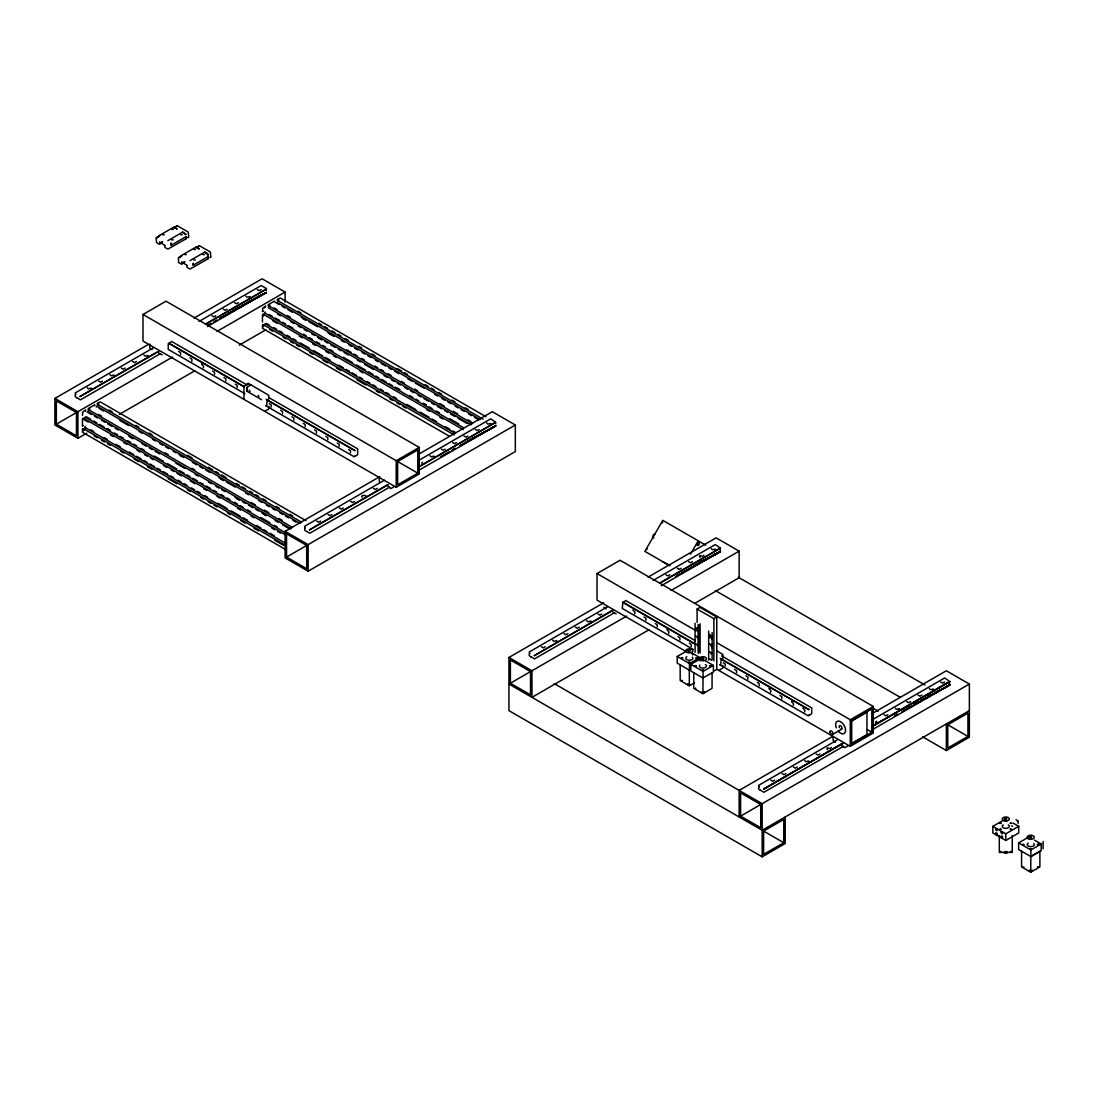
<?xml version="1.0" encoding="UTF-8"?>
<svg xmlns="http://www.w3.org/2000/svg" width="1098" height="1098" viewBox="0 0 1098 1098"><rect width="100%" height="100%" fill="white"/><g stroke="black" fill="none" stroke-linecap="round" stroke-linejoin="round"><path stroke-width="1.5" d="M171.178 245.252L171.123 243.18L171.178 245.252L185.946 236.674M75.199 394.676L75.199 396.584L76.833 397.792M304.599 528.056L304.832 530.361L309.814 533.23L389.666 487.128M529.236 653.735L529.236 655.643L530.869 656.851M720.48 548.231L715.265 544.581L653.104 580.458M758.636 787.115L758.636 789.023L760.269 790.231M949.88 681.611L944.664 677.96L872.183 719.808M75.872 394.511L75.199 392.919L153.583 347.668M305.271 527.891L304.599 526.299L384.451 480.197M495.157 422.703L495.843 423.924M529.922 653.571L529.236 651.979L607.619 606.727M759.308 786.95L758.636 785.358L837.019 740.107M949.194 681.762L949.88 684.891L871.73 730.019M692.797 654.902L692.234 653.941M1038.749 843.799L1039.532 843.868M102.498 381.143L100.577 382.255L98.655 381.143M125.158 368.063L123.237 369.175L121.315 368.063M164.192 234.78L162.655 234.78M136.495 361.517L134.574 362.628L132.652 361.517M173.292 229.427L171.686 229.427M173.292 239.886L171.686 239.886M182.323 234.78L180.772 234.78M186.358 254.599L184.752 254.599M195.389 249.493L193.852 249.493M195.389 259.952L193.852 259.952M204.489 254.599L202.883 254.599M215.798 315.73L213.877 316.842L211.955 315.73M227.121 309.197L225.2 310.309L223.278 309.197M238.458 302.65L236.537 303.762L234.615 302.65M261.118 289.57L259.197 290.682L257.275 289.57M320.575 521.07L318.653 522.181L316.732 521.07M331.898 514.523L329.976 515.635L328.055 514.523M343.235 507.99L341.313 509.101L339.392 507.99M354.558 501.443L352.636 502.555L350.715 501.443M377.218 488.363L375.296 489.475L373.375 488.363M422.538 462.203L421.577 463.164M445.198 449.123L443.276 450.235L441.355 449.123M456.521 442.576L454.599 443.688L452.678 442.576M467.858 436.043L465.936 437.141L464.015 436.043M479.181 429.496L477.259 430.608L475.338 429.496M545.212 646.749L543.29 647.861L541.369 646.749M567.872 633.67L565.95 634.768L564.029 633.67M579.195 627.123L577.274 628.234L575.352 627.123M601.855 614.043L599.933 615.154L598.012 614.043M669.835 574.789L667.913 575.901L665.992 574.789M681.158 568.256L679.237 569.368L677.315 568.256M692.495 561.709L690.573 562.821L688.652 561.709M703.818 555.176C702.72 558.402 698.177 553.021 699.975 557.523M688.707 684.617L689.942 684.617M774.612 780.129L772.69 781.241L770.769 780.129M785.935 773.582L784.013 774.694L782.092 773.582M797.272 767.049L795.35 768.161L793.429 767.049M819.932 753.969L818.01 755.081L816.089 753.969M831.255 747.422C830.157 750.661 825.614 745.281 827.412 749.783M887.898 714.716L885.976 715.827L884.055 714.716M910.558 701.636L908.636 702.747L906.715 701.636M921.895 695.103L919.973 696.201L918.052 695.103M944.555 682.009L942.633 683.121L940.712 682.009M1000.1 851.458L1001.28 851.554M1010.352 851.458L1011.533 851.554M1022.842 866.926L1023.94 867.187M1037.363 866.83L1038.626 866.926M612.162 610.708L612.162 611.421M250.015 391.478L249.136 390.174M712.08 637.567C711.628 640.065 708.512 634.685 710.914 635.55M712.08 645.418C710.296 648.177 711.696 643.606 709.445 644.032M712.08 653.255C710.296 656.028 711.696 651.457 709.445 651.883M87.222 412.299L89.707 409.266M83.791 429.991L85.177 426.312M96.281 407.07L98.765 404.037M84.272 430.265L85.658 427.863M263.781 315.593L265.181 311.928M269.71 305.34L268.324 307.742L471.069 424.802M263.781 326.065L265.181 323.663L454.613 433.024M278.768 300.111L277.382 302.513L480.142 419.573M247.448 387.141L246.899 391.231M690.546 554.092L698.218 540.806M180.539 354.75L180.539 352.54L178.617 351.429M191.862 361.297L191.862 359.073L189.94 357.962M203.199 367.83C205.436 365.263 198.505 364.028 203.308 363.328M214.522 374.377L214.522 372.153L212.6 371.042M225.859 380.924L225.859 378.7L223.923 377.588M237.182 387.457L237.182 385.233L235.26 384.135M258.991 396.79L258.195 395.404M271.165 407.084L271.165 404.86L269.243 403.748M282.502 413.63L282.502 411.407L280.58 410.295M293.825 420.163L293.825 417.94L291.903 416.828M305.162 426.71L305.162 424.487L303.24 423.375M316.485 433.243L316.485 431.02L314.563 429.922M327.822 439.79L327.822 437.567L325.9 436.455M339.145 446.323L339.145 444.114L337.223 443.002M350.482 452.87L350.482 450.647L348.56 449.535M634.575 613.809C636.813 611.243 629.895 610.008 634.685 609.308M645.899 620.356L645.899 618.133L643.977 617.021M657.235 626.889L657.235 624.68L655.314 623.568M668.558 633.436C670.809 630.87 663.878 629.621 668.682 628.934M679.895 639.983L679.895 637.76L677.974 636.648M691.218 646.516L691.218 644.293L689.297 643.195M711.545 637.416L711.298 636.222M725.202 666.143L725.202 663.919L723.28 662.808M736.538 672.69L736.538 670.466L734.617 669.355M747.862 679.223L747.862 676.999L745.94 675.888M759.198 685.77L759.198 683.546L757.277 682.434M770.521 692.303C772.772 689.736 765.841 688.501 770.645 687.801M781.858 698.85L781.858 696.626L779.937 695.514M793.181 705.383C795.432 702.816 788.501 701.581 793.305 700.881M804.518 711.929C806.755 709.349 799.838 708.114 804.628 707.428M949.55 681.762L872.855 726.053M702.459 692.303L703.365 692.303M703.612 692.275L702.226 692.275M1004.67 820.741L1006.893 820.741M1005.219 852.021L1005.782 852.817L1006.344 852.021M1031.187 871.373L1030.281 871.373M164.686 245.485L164.92 247.393L167.898 249.122L185.946 238.87M186.825 265.442L187.058 267.349L190.036 269.065L208.085 258.812M841.644 744.032L841.878 745.94L844.856 747.669L847.807 745.967M156.218 237.978L157.439 237.278L156.218 237.978L156.492 242.534L159.484 244.264L162.422 242.562M178.892 257.618L179.578 257.22L178.356 257.934L178.631 262.477L181.609 264.206L184.56 262.504M157.179 237.429L159.704 235.96L156.904 237.593M179.303 257.385L181.843 255.916L179.029 257.536M159.032 235.672L173.978 227.039L177.107 229.057L174.39 227.492M173.841 227.808L177.341 225.79L188.211 232.076L188.746 237.086L187.799 237.635L188.472 237.237M159.484 241.903L164.92 245.485M162.422 241.862L159.484 243.564L162.628 241.862M167.87 240.668L182.735 232.09L185.946 234.258M181.156 255.628L196.117 246.981L199.246 248.999L196.528 247.434M195.979 247.75L199.479 245.732L210.349 252.018L210.885 257.028L209.938 257.577L210.61 257.193M181.609 261.846L187.058 265.428M184.56 261.804L181.609 263.506L184.766 261.804M189.995 260.624L204.859 252.032L207.81 253.734L208.085 256.616L193.358 265.112M142.987 314.481L166.004 301.195L419.244 447.394L419.244 473.979L396.213 487.279L142.987 341.066L142.987 314.481L396.213 460.693L419.244 447.394M86.797 433.161L77.917 438.294L54.9 424.995L54.9 398.409L148.134 344.58M194.017 318.091L262.093 278.796L285.109 292.082L285.109 302.046M199.067 321.398L261.228 285.521L266.21 288.39L266.443 289.172L205.642 324.239M169.27 343.605L171.645 341.451L247.077 385M79.989 396.529L156.671 352.252M205.34 324.157L265.798 289.254L266.443 290.545M158.771 351.36L80.058 396.529M160.267 353.748L80.415 399.85L76.915 397.751M207.453 326.504L266.443 292.452M56.341 424.171L76.476 435.796L76.476 412.532L56.341 400.907L56.341 424.171L77.052 412.203M54.9 398.409L77.917 411.709L172.633 357.015M217.033 331.39L285.109 292.082M85.493 410.158L82.721 412.066L82.46 415.415M88.485 408.429L94.552 404.929M97.544 403.199L100.316 401.909L306.026 520.672M265.496 306.232L262.724 308.14L262.449 311.503M268.488 304.517L274.555 301.003M277.547 299.274L280.319 297.983L486.03 416.746M88.348 408.676L88.348 409.554L89.707 408.772M97.406 403.433L97.406 404.325L98.504 403.693M264.261 307.989L265.634 306.315M268.351 304.75L268.351 305.642L269.71 304.846M277.41 299.521L277.41 300.399L278.508 299.768M262.587 311.571L263.355 311.132M82.583 418.64L83.366 418.201L286.111 535.248M262.587 314.714L263.355 314.275L463.15 429.62M82.583 425.969L83.366 425.516M82.583 429.098L83.366 428.659L286.111 545.72M262.587 325.186L263.355 324.733L454.27 434.959M119.366 414.358L194.84 370.781M239.24 345.156L265.881 329.771M267.226 399.85L266.622 406.219M265.071 411.132L268.612 409.101L268.886 406.329M355.313 455.45L354.27 456.837L265.565 405.615M355.793 455.945L357.674 454.599L357.674 448.849L268.969 397.641M418.311 454.421L492.302 411.709L515.333 424.995L515.333 451.58L308.14 571.207L285.109 557.908L285.109 531.322L379.826 476.642M418.379 460.611L490.628 418.901L495.843 422.167L418.818 466.993M309.389 529.909L387.539 484.781M418.516 466.911L495.198 422.634M388.17 484.74L309.458 529.909M418.928 470.232L495.843 425.832M393.77 486.908L390.819 488.61L387.608 485.906M417.803 473.156L397.654 484.781L397.654 461.517L417.803 449.892L417.803 473.156L397.064 461.187M286.551 557.084L306.699 568.709L306.699 545.445L286.551 533.82L286.551 557.084L307.275 545.116M285.109 531.322L308.14 544.622L515.333 424.995M685.879 651.43L597.024 600.126L597.024 573.54L620.041 560.255L873.281 706.453L873.281 733.039L850.264 746.338L716.98 669.382M785.194 816.967L785.194 843.552L762.177 856.838L508.937 710.639L508.937 657.469L603.653 602.788M648.053 577.15L716.129 537.855L739.146 551.141L739.146 577.726L694.76 603.365M622.841 602.143L622.278 608.484L693.291 649.481M612.19 610.461L534.273 655.657M660.845 582.365L719.835 548.314L720.48 551.512L661.271 585.701M534.342 655.671L612.808 610.419M659.761 583.23L720.453 548.273M614.304 612.808L534.452 658.91L531.007 656.824M510.378 683.231L530.526 694.856L530.526 671.592L510.378 659.967L510.378 683.231L531.103 671.262M508.937 657.469L531.954 670.768L626.67 616.074M671.07 590.45L739.146 551.141M648.877 629.84L531.954 697.354L531.954 670.768M697.106 622.511L697.106 609.019L699.989 607.345L716.761 617.035L716.761 669.355L713.878 671.029M697.106 609.019L713.878 618.696L716.761 617.035M698.232 630.06L697.189 630.664L697.189 629.113M698.232 637.911C696.708 639.901 698.012 635.618 695.844 636.181M677.233 656.494L689.475 663.563L689.475 670.205L677.233 663.137L677.233 656.494L686.085 651.375M698.232 645.761C696.708 647.751 698.012 643.469 695.844 644.032M689.475 663.563L699.81 657.592L699.81 660.914M703.063 678.056L690.834 670.988L690.834 664.345L699.687 659.225M721.262 658.91L720.659 665.278M693.758 672.676L693.758 688.377L702.912 693.662L703.063 671.4L713.398 665.443L713.398 672.086L702.912 677.96M680.17 664.825L680.17 680.527L689.324 685.811L694.554 682.791M719.108 670.192L722.649 668.16L722.923 665.388M702.912 693.662L712.067 688.377L712.067 672.676M809.83 715.004L811.71 713.659L811.71 707.908L721.537 655.849M716.98 642.797L850.264 719.753L873.281 706.453M832.517 734.466L841.603 729.223M832.394 736.552L739.146 790.382L739.146 816.967M872.347 713.48L946.339 670.768L969.369 684.054L969.369 737.225L946.339 750.51L922.649 736.827M841.576 743.84L763.673 789.05M872.553 725.97L949.235 681.693M843.456 743.003L764.002 788.94M764.043 788.927L842.207 743.799M871.702 726.78L949.852 681.652M843.703 746.187L763.851 792.289L760.392 790.203M871.839 732.215L851.691 743.84L851.691 720.576L871.839 708.951L871.839 732.215L867.393 729.648M740.587 816.143L760.736 827.768L760.736 804.505L740.587 792.88L740.587 816.143L761.312 804.175M554.174 683.587L762.177 803.681L969.369 684.054M969.369 710.639L762.177 830.266L508.937 684.054M783.752 842.715L763.618 854.354L763.618 831.09L783.752 819.465L783.752 842.715L763.028 830.747M967.928 736.387L947.78 748.026L947.78 724.762L967.928 713.137L967.928 736.387L947.19 724.419M1012.974 823.02L1018.724 826.341L1018.724 832.984L1005.782 840.464L992.839 832.984L992.839 826.341L1002.899 820.522M992.839 826.341L1005.782 833.821L1018.724 826.341M1034.412 840.066L1041.22 843.978L1041.22 850.634L1030.885 856.591L1018.642 849.536L1018.642 842.88L1028.977 836.923M1021.579 851.225L1021.579 866.926L1030.734 872.21L1030.885 849.948L1041.22 843.978M1030.734 856.509L1039.888 851.225L1039.888 866.926L1030.734 872.21M176.119 226.49L177.341 225.79M198.244 246.432L199.479 245.732M162.106 354.832L158.441 352.801M616.143 613.892L612.478 611.861M208.03 324.994L211.132 323.265M214 321.673L217.088 319.943M219.971 318.338L266.21 292.576L248.381 302.005M440.408 456.713L449.37 451.731M452.349 450.07L455.327 448.409M459.815 445.912L495.61 425.969L459.637 445.912M675.49 576.574L684.521 571.536M687.43 569.917L720.261 551.635L708.361 557.921M894.445 715.772L897.437 714.112M902.007 711.559L904.985 709.898M907.881 708.292L910.942 706.59M913.852 704.971L949.646 685.028L913.673 704.971M219.751 318.338L232.254 311.407M233.243 310.858L266.21 292.576L248.299 302.06M452.143 450.056L455.148 448.396M677.425 575.379L680.389 573.746M681.282 573.238L692.193 567.199M693.277 566.595L720.261 551.635L696.352 564.276M903.874 710.406L912.74 705.492M229.057 313.054L232.131 311.352M234.999 309.773L266.21 292.576L242.603 305.313M461.435 444.8L495.61 425.969L469.052 440.284M683.093 572.113L692.097 567.144M694.993 565.552L720.261 551.635L693.799 565.909M915.471 703.859L918.532 702.171M921.414 700.579L949.646 685.028L934.714 692.92M233.229 310.597L266.21 292.576M467.213 441.465L470.205 439.845M471.618 439.063L495.61 425.969M694.76 565.566L720.261 551.635M915.156 703.859L918.257 702.157M921.153 700.579L924.241 698.904M927.151 697.312L949.646 685.028M236.701 308.497L239.748 306.85M923.089 699.344L926.136 697.697M928.99 696.159L932.01 694.54M928.743 696.077L931.735 694.499L928.853 696.008M699.453 562.629L705.396 559.486M263.355 328.398L262.518 328.233L262.449 325.42M83.366 432.324L82.487 432.049L82.46 429.345M681.748 680.211L682.393 680.842M875.614 722.223L876.575 721.262L876.575 723.609M809.35 714.51L808.306 715.882L719.602 664.674M702.281 660.159L704.024 660.433M689.722 684.589L688.926 684.589M695.665 688.007L695.665 688.748M1011.642 825.902L1012.548 826.423M721.455 659.143L722.923 657.949L722.923 654.504L717.035 650.949M267.336 400.029L268.886 398.89L268.886 395.445L265.936 393.578L250.975 384.945L246.995 387.251L246.721 391.121L261.585 399.699M248.985 383.957L248.038 383.408L243.962 386.386L243.962 398.945M251.25 385.261L248.038 383.408L250.975 385.11M182.543 232.2L185.809 234.711M204.681 252.142L207.947 254.654M705.794 545.171L662.767 520.342L644.869 551.347L669.972 565.854M298.011 311.214L300.962 312.93M318.722 323.183L321.687 324.884M324.651 326.6L327.602 328.302M332.049 330.869L335.014 332.584M337.964 334.286L340.929 336.002M345.362 338.555L348.327 340.27M358.689 346.254L361.64 347.956M372.002 353.94L374.967 355.642M397.16 368.461L401.607 371.028M404.558 372.744L407.523 374.445M425.283 384.698L428.247 386.414M431.198 388.116L434.163 389.831M438.61 392.384L441.561 394.1M451.923 400.084L454.888 401.786M465.236 407.77L468.201 409.485M277.41 300.399L483.12 419.175M274.692 301.977L279.125 304.53M282.09 306.246L285.055 307.962M288.005 309.663L292.452 312.23M301.332 317.349L305.766 319.916M308.73 321.632L317.61 326.751M327.973 332.735L330.923 334.437M341.286 340.421L344.25 342.137M348.684 344.69L351.648 346.405M354.613 348.107L357.564 349.823M362.011 352.389L364.961 354.091M367.926 355.807L370.891 357.509M375.324 360.075L378.288 361.791M381.253 363.493L385.686 366.059M388.651 367.761L391.602 369.477M394.566 371.179L399.013 373.745M407.88 378.879L412.326 381.431M415.291 383.147L424.171 388.267M434.52 394.251L437.484 395.966M441.931 398.519L444.882 400.235M447.847 401.937L450.811 403.652M455.245 406.219L458.209 407.921M461.16 409.636L464.125 411.338M468.558 413.905L471.522 415.62M474.487 417.322L478.92 419.889M302.924 318.53L305.889 320.232M329.565 333.902L333.998 336.468M274.143 307.907L277.108 309.622M287.47 315.593L290.421 317.308M346.666 349.768L351.099 352.334M354.064 354.05L357.028 355.752M361.462 358.319L364.426 360.034M374.789 366.005L377.739 367.72M380.704 369.422L383.655 371.138M388.102 373.704L391.066 375.406M401.415 381.39L404.38 383.092M414.742 389.076L417.707 390.792M439.9 403.597L444.333 406.164M453.213 411.297L457.66 413.864M468.023 419.834L470.973 421.55M268.351 305.642L472.579 423.554M738.35 577.26L924.941 684.987M277.465 314.042L280.429 315.757M290.792 321.728L293.742 323.443M298.189 326.01L301.14 327.712M304.105 329.427L307.069 331.129M311.503 333.696L314.467 335.398M317.432 337.113L320.383 338.815M324.83 341.382L327.78 343.098M330.745 344.799L335.178 347.366M338.143 349.068L341.107 350.784M344.058 352.485L348.505 355.052M357.385 360.185L360.35 361.887M364.783 364.454L373.663 369.587M384.026 375.557L386.976 377.273M391.423 379.839L394.388 381.541M397.339 383.257L400.303 384.959M404.737 387.525L407.701 389.227M410.666 390.943L413.617 392.645M418.064 395.211L421.028 396.927M423.979 398.629L428.426 401.195M431.377 402.897L434.341 404.613M437.306 406.315L441.739 408.881M444.704 410.597L447.655 412.299M450.619 414.015L455.066 416.581M458.017 418.283L466.897 423.416M319.024 338.28L321.975 339.996M396.886 387.965L399.85 389.68M423.526 403.35L426.491 405.066M269.284 314.55L272.235 316.251M275.2 317.967L279.647 320.534M282.598 322.236L285.562 323.951M288.527 325.653L292.96 328.22M303.322 334.204L306.273 335.906M309.238 337.621L312.203 339.323M316.636 341.89L319.6 343.605M322.565 345.307L325.516 347.023M329.963 349.576L332.914 351.291M343.276 357.275L352.156 362.395M356.603 364.961L365.483 370.081M368.434 371.797L372.881 374.363M375.832 376.065L378.796 377.781M381.761 379.483L386.194 382.049M389.159 383.765L392.123 385.467M395.074 387.182L399.521 389.735M409.87 395.719L412.834 397.435M415.799 399.137L418.75 400.852M423.197 403.405L426.161 405.121M429.112 406.823L432.077 408.538M436.51 411.105L439.474 412.807M449.837 418.791L458.717 423.91M265.181 313.191L463.493 427.685M272.661 320.726L277.108 323.279M299.301 336.098L302.266 337.813M312.628 343.798L315.579 345.499M325.941 351.484L328.906 353.185M333.339 355.752L336.304 357.468M359.979 371.138L362.944 372.84M426.587 409.581L429.538 411.297M439.9 417.267L442.865 418.983M266.32 323.306L269.284 325.008M273.718 327.575L276.682 329.29M279.647 330.992L282.598 332.708M287.045 335.274L289.996 336.976M292.96 338.692L295.925 340.394M300.358 342.96L309.238 348.08M313.685 350.646L322.565 355.779M325.516 357.481L329.963 360.048M338.843 365.167L343.276 367.734M346.241 369.45L349.205 371.151M352.156 372.867L356.603 375.42M359.554 377.136L362.518 378.837M366.952 381.404L369.916 383.12M372.881 384.822L375.832 386.537M380.279 389.104L383.243 390.806M386.194 392.521L389.159 394.223M393.592 396.79L396.556 398.492M406.919 404.476L415.799 409.609M420.232 412.162L429.112 417.295M432.077 418.997L436.51 421.563M445.39 426.697L449.837 429.249M452.788 430.965L455.752 432.681M269.71 329.482L272.661 331.184M283.023 337.168L285.988 338.884M290.421 341.437L293.386 343.152M296.35 344.854L299.301 346.57M309.663 352.554L312.628 354.256M322.99 360.24L327.424 362.807M336.304 367.926L340.751 370.493M357.028 379.894L365.909 385.014M376.257 390.998L379.222 392.713M389.584 398.684L392.549 400.399M396.982 402.966L399.946 404.668M402.897 406.384L405.862 408.085M262.724 328.467L449.192 436.126M715.32 590.546L900.442 697.422M662.767 561.696L668.682 565.099M872.292 707.757L878.222 711.188M597.024 573.54L696.242 630.828M1016.062 819.671L1018.093 821.373M695.212 640.656L625.682 600.51L623.307 602.665L695.487 644.389M622.882 602.143L695.405 644.073M720.219 658.333L808.718 709.459M722.031 659.706L808.993 709.692M244.319 386.716L168.845 343.098L168.241 343.674L168.241 349.425L244.923 393.702M266.169 399.288L354.915 450.578M169.202 343.605L244.401 387.031M267.994 400.646L354.956 450.633M708.663 658.471L711.573 660.145M691.644 652.885L699.81 657.592M705.245 660.735L713.398 665.443M1018.642 842.88L1030.885 849.948M606.041 608.841L603.776 607.221M835.441 742.221L833.176 740.601L833.176 736.525M152.004 349.782L149.74 348.162L149.74 344.086M690.834 664.345L703.063 671.4M109.127 410.021L112.092 411.723M135.768 425.393L138.732 427.108M149.081 433.079L152.046 434.794M187.566 455.299L191.999 457.866M208.277 467.268L212.724 469.82M215.688 471.536L218.639 473.238M221.604 474.954L226.037 477.52M236.399 483.491L239.364 485.206M242.329 486.908L245.279 488.624M249.726 491.19L252.677 492.892M255.642 494.608L258.606 496.31M263.04 498.876L266.004 500.592M276.367 506.562L279.317 508.278M289.68 514.262L292.644 515.964M97.406 404.325L301.634 522.236M97.379 406.438L300.138 523.499M99.122 408.456L103.569 411.023M119.847 420.424L128.727 425.544M139.089 431.528L142.054 433.243M152.402 439.214L155.367 440.929M159.8 443.496L162.765 445.198M165.729 446.913L168.68 448.615M173.127 451.182L176.092 452.898M179.043 454.599L182.007 456.315M192.37 462.285L196.803 464.852M199.767 466.568L202.718 468.27M205.683 469.985L210.13 472.538M219.01 477.671L223.443 480.238M226.408 481.94L235.288 487.073M245.65 493.043L248.601 494.759M258.963 500.743L261.928 502.445M266.361 505.011L269.326 506.727M272.277 508.429L275.241 510.145M279.688 512.697L282.639 514.413M285.604 516.115L288.568 517.831M293.001 520.397L295.966 522.099M180.635 455.766L183.599 457.482M220.602 478.838L223.553 480.553M98.587 414.399L101.538 416.101M165.18 452.843L168.145 454.558M191.821 468.228L194.785 469.93M251.017 502.404L255.463 504.97M264.344 510.09L268.777 512.656M279.139 518.64L282.104 520.342M88.348 409.554L292.576 527.479M88.32 411.668L291.066 528.728M88.581 412.834L91.546 414.55M94.51 416.252L97.461 417.967M101.908 420.534L104.859 422.236M107.824 423.952L112.27 426.504M115.221 428.22L118.186 429.922M128.548 435.906L131.499 437.622M141.862 443.592L146.309 446.159M149.259 447.874L152.224 449.576M155.189 451.292L159.622 453.858M175.9 463.246L184.78 468.379M195.142 474.363L198.107 476.065M208.455 482.049L211.42 483.751M215.867 486.318L218.818 488.034M221.782 489.735L224.747 491.451M235.096 497.421L238.06 499.137M242.493 501.704L245.458 503.406M248.423 505.121L252.856 507.688M255.82 509.39L258.785 511.105M261.736 512.807L266.183 515.374M275.063 520.493L278.014 522.209M282.461 524.775L289.858 529.044M130.14 437.086L133.105 438.788M236.701 498.602L239.652 500.304M263.328 513.974L266.292 515.689M107.371 428.659L110.335 430.375M86.317 416.76L90.763 419.326M93.714 421.042L96.679 422.744M99.644 424.459L104.077 427.012M107.041 428.728L109.992 430.43M114.439 432.996L117.404 434.712M120.355 436.414L123.319 438.129M127.752 440.682L130.717 442.398M133.681 444.1L136.632 445.815M141.079 448.382L144.044 450.084M154.393 456.068L163.273 461.187M167.72 463.754L176.6 468.887M179.55 470.589L183.997 473.156M186.962 474.871L189.913 476.573M192.877 478.289L197.311 480.842M200.275 482.557L203.24 484.259M206.191 485.975L210.638 488.541M213.588 490.243L216.553 491.959M221 494.512L223.951 496.227M226.915 497.929L229.88 499.645M234.313 502.211L237.278 503.913M240.229 505.629L243.193 507.331M247.64 509.897L250.591 511.599M260.953 517.583L269.834 522.717M274.267 525.283L277.231 526.985M286.441 533.326L85.177 417.116L83.791 419.518L88.224 422.085M110.418 434.904L113.382 436.606M123.745 442.59L126.709 444.292M137.058 450.276L140.022 451.992M144.469 454.545L147.42 456.26M150.385 457.962L153.349 459.678M163.698 465.662L166.663 467.364M171.096 469.93L174.06 471.632M177.025 473.348L181.458 475.914M190.338 481.034L194.785 483.6M203.665 488.734L206.616 490.435M216.979 496.42L219.943 498.121M237.703 508.374L240.654 510.09M251.017 516.074L253.981 517.776M271.741 528.028L274.692 529.744M277.657 531.446L280.621 533.161M90.763 429.798L93.714 431.5M104.077 437.484L107.041 439.186M115.921 444.319L120.355 446.886M129.235 452.005L133.681 454.572M136.632 456.274L141.079 458.84M144.044 460.556L146.995 462.258M149.959 463.974L154.393 466.526M157.357 468.242L160.322 469.944M163.273 471.66L167.72 474.226M170.67 475.928L173.635 477.644M178.082 480.21L181.033 481.912M183.997 483.628L186.962 485.33M191.395 487.896L194.36 489.598M197.311 491.314L200.275 493.016M204.708 495.582L207.673 497.298M218.035 503.268L226.915 508.401M231.349 510.968L240.229 516.087M243.193 517.803L247.64 520.356M256.507 525.489L260.953 528.056M263.918 529.758L266.869 531.473M269.834 533.175L274.267 535.742M85.177 427.575L286.441 543.784M94.14 435.961L97.104 437.677M101.551 440.243L104.502 441.945M107.467 443.661L110.418 445.363M120.78 451.347L123.745 453.049M134.107 459.033L138.54 461.599M147.42 466.719L151.867 469.285M168.145 478.687L177.025 483.82M187.387 489.79L190.338 491.506M200.701 497.49L203.665 499.192M208.098 501.759L211.063 503.46M214.014 505.176L216.979 506.878M227.341 512.862L230.306 514.578M240.654 520.548L245.101 523.115M253.981 528.248L258.414 530.814M274.692 540.202L283.572 545.335M82.721 432.392L285.466 549.439M697.806 627.974L695.844 628.331L696.763 628.578M379.414 482.022L379.139 477.465M712.122 659.829L712.122 632.585M929.375 688.556C930.486 691.781 935.016 686.401 933.218 690.917M895.392 708.183C896.49 711.408 901.033 706.028 899.235 710.53M804.752 760.502C805.863 763.741 810.393 758.361 808.595 762.863M711.312 548.629C712.41 551.855 716.953 546.475 715.155 550.99M586.689 620.576C587.787 623.815 592.33 618.435 590.532 622.937M552.692 640.203C553.804 643.428 558.333 638.062 556.535 642.563M486.661 422.95C487.773 426.189 492.302 420.809 490.518 425.31M430.018 455.656C431.13 458.895 435.659 453.515 433.861 458.017M245.938 296.117C247.05 299.342 251.579 293.962 249.781 298.464M143.975 354.983C145.087 358.209 149.616 352.829 147.818 357.33M109.992 374.61C111.09 377.836 115.633 372.455 113.835 376.957M87.332 387.69C88.43 390.915 92.973 385.535 91.175 390.037M1018.093 821.057L1018.107 823.418M1043.1 841.466L1043.1 848.74M1012.26 835.523L1012.26 852.419L999.304 852.419L999.304 835.523M1005.782 833.821L1005.782 840.464M946.339 723.925L946.339 750.51M850.264 719.753L850.264 746.338M762.177 803.681L762.177 856.838M713.878 618.696L713.878 660.9M711.902 635.797L711.902 639.214M711.902 644.334L711.902 647.751M709.871 634.37L709.871 637.773M708.663 631.117L708.663 660.131M700.099 623.829L700.099 653.036M698.534 624.735L698.561 652.212M698.301 624.542L698.301 653.543M695.075 623.266L695.075 652.432M689.324 670.109L689.324 685.811M396.213 460.693L396.213 487.279M365.895 497.257C368.146 494.8 359.787 494.8 362.038 497.257M308.14 544.622L308.14 571.207M263.355 314.275L263.355 315.84M263.355 324.733L263.355 326.01M262.449 314.948L262.449 321.961M94.689 405.011L94.689 405.903M85.63 410.24L85.63 411.132M83.366 428.659L83.366 429.936M82.46 418.873L82.46 425.887M77.917 411.709L77.917 438.294M1006.193 851.458A1.606 0.92 0 0 1 1007.099 852.885A1.606 0.92 0 0 1 1004.464 852.885A1.606 0.92 0 0 1 1005.37 851.458M1008.28 824.9A3.527 2.031 0 0 1 1008.28 827.782A3.527 2.031 0 0 1 1003.284 827.782A3.527 2.031 0 0 1 1003.284 824.9M1032.12 870.124A1.606 0.92 0 0 1 1029.595 871.236M1029.348 871.043A1.606 0.92 0 0 1 1029.348 870.124M1033.781 843.566A3.527 2.031 0 0 1 1032.751 846.242A3.527 2.031 0 0 1 1028.03 845.885A3.527 2.031 0 0 1 1028.236 843.14M704.298 691.575A1.606 0.92 0 0 1 703.53 692.893A1.606 0.92 0 0 1 701.361 692.275M705.41 664.592A3.527 2.031 0 0 1 705.616 667.337A3.527 2.031 0 0 1 700.895 667.694A3.527 2.031 0 0 1 699.865 665.017M690.711 684.658A1.606 0.92 0 0 1 688.515 684.987A1.606 0.92 0 0 1 687.938 683.725M692.371 657.167A3.527 2.031 0 0 1 691.342 659.857A3.527 2.031 0 0 1 686.621 659.486A3.527 2.031 0 0 1 686.826 656.741M661.957 523.101A1.633 0.933 -60 0 1 662.767 522.236M646.667 549.645A1.633 0.933 -60 0 1 647.367 548.616M653.859 537.814A2.031 1.18 -60 0 1 652.843 536.044A2.031 1.18 -60 0 1 655.081 534.232M836.278 727.85A7.055 4.076 60 0 1 839.723 721.29A7.055 4.076 60 0 1 845.501 731.295A7.055 4.076 60 0 1 838.09 731.007M839.339 727.576A2.031 1.18 60 0 1 840.094 725.613A2.031 1.18 60 0 1 842.001 727.988A2.031 1.18 60 0 1 840.588 729.127M185.85 236.825L185.809 238.788L185.85 236.825M207.989 256.767L207.947 258.73L208.002 256.836M193.317 265.194L193.262 263.136L193.303 265.249M995.708 833.149C996.435 837.623 998.809 832.147 995.708 833.149M995.708 828.963C996.408 833.423 998.809 827.974 995.708 828.963M1001.156 832.106C1001.856 836.566 1004.258 831.117 1001.156 832.106M1001.156 836.292C1001.856 840.752 1004.258 835.304 1001.156 836.292M681.446 658.086L682.709 658.182L681.446 658.086M688.075 650.661C689.956 653.667 691.658 648.465 688.075 650.661M688.707 662.272L689.956 662.369L688.707 662.272M695.954 658.086L697.216 658.182L695.954 658.086M695.048 665.937L696.31 666.033L695.048 665.937M701.677 658.512C703.544 661.518 705.259 656.316 701.677 658.512M702.295 670.123L703.557 670.219L702.295 670.123M709.541 665.937L710.804 666.033L709.541 665.937M1000.031 823.28L1001.294 823.376L1000.031 823.28M1000.031 829.21L1001.294 829.306L1000.1 829.114M1004.546 818.82C1006.413 821.826 1008.129 816.624 1004.546 818.82M1010.284 823.28L1011.546 823.376L1010.284 823.28M1010.284 829.21L1011.546 829.306L1010.352 829.114M1022.869 844.486L1024.118 844.582L1022.924 844.389M1029.499 837.06C1031.365 840.052 1033.081 834.851 1029.499 837.06M1030.116 848.672L1031.379 848.768L1030.116 848.672M1037.363 844.486L1038.626 844.582L1037.432 844.389M866.953 712.245L851.183 721.345L851.183 743.675L866.953 734.576L866.953 712.245M1003.284 820.453A3.527 2.031 0 0 0 1009.186 819.547A3.527 2.031 0 0 0 1004.876 817.049A3.527 2.031 0 0 0 1003.284 820.453M1028.236 838.694A3.527 2.031 0 0 0 1034.138 837.774A3.527 2.031 0 0 0 1029.814 835.29A3.527 2.031 0 0 0 1028.236 838.694M700.428 660.145A3.527 2.031 0 0 0 706.316 659.239A3.527 2.031 0 0 0 702.006 656.741A3.527 2.031 0 0 0 700.428 660.145M686.826 652.294A3.527 2.031 0 0 0 692.728 651.389A3.527 2.031 0 0 0 688.405 648.891A3.527 2.031 0 0 0 686.826 652.294M698.52 545.143A1.633 0.933 -60 0 0 699.042 542.632A1.633 0.933 -60 0 0 697.106 544.334A1.633 0.933 -60 0 0 698.52 545.143M830.061 731.886A2.031 1.18 60 0 0 832.215 734.562A2.031 1.18 60 0 0 832.215 731.68A2.031 1.18 60 0 0 830.061 731.886"/></g></svg>
